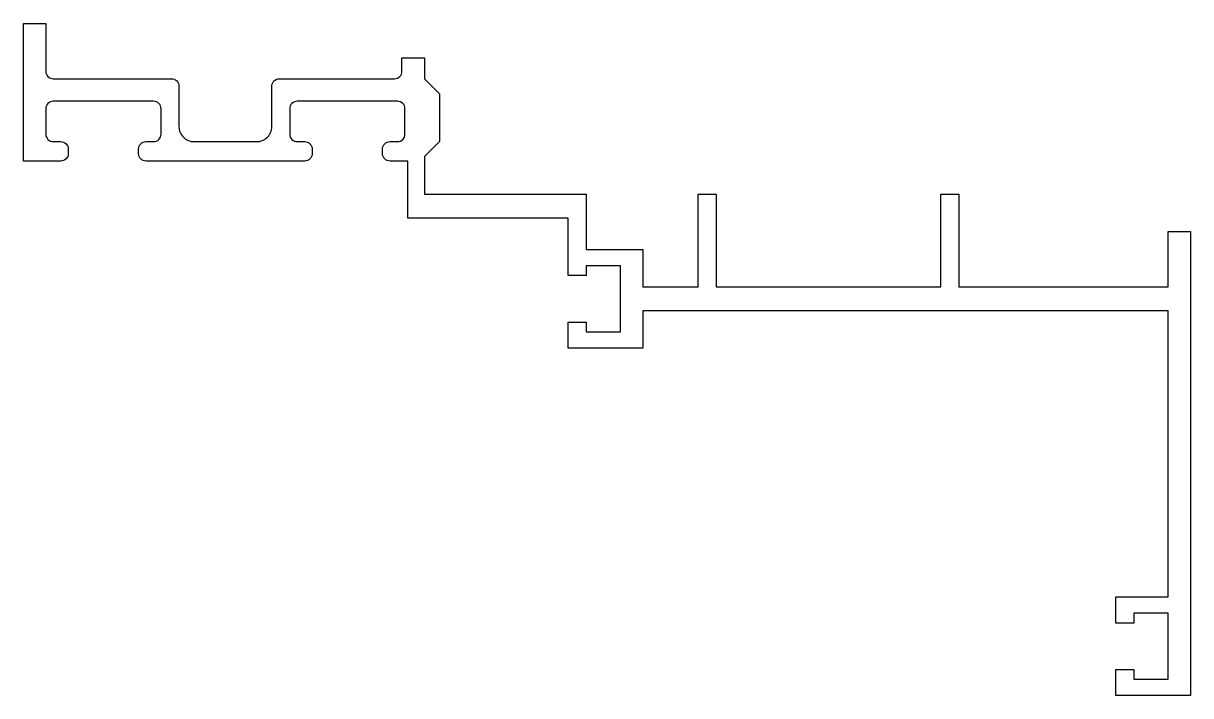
# Model space of a CAD drawing. Extents: x 745.2 to 823.2, y 683 to 727.9.
import ezdxf

# ---------------------------------------------------------------- set-up
doc = ezdxf.new("R2010")
doc.units = 0
doc.layers.get('0').update_dxf_attribs({"linetype": 'CONTINUOUS'})

msp = doc.modelspace()

# ---------------------------------------------------------------- linework, layer by layer
msp.add_lwpolyline([(782.774, 711.037), (781.574, 711.037), (781.574, 714.887), (770.874, 714.887), (770.874, 718.687), (769.674, 718.687, -0.414214), (769.174, 719.187), (769.174, 719.487, -0.414214), (769.674, 719.987), (770.174, 719.987, 0.414214), (770.674, 720.487), (770.674, 722.187, 0.414214), (770.174, 722.687), (763.474, 722.687, 0.414214), (762.974, 722.187), (762.974, 720.487, 0.414214), (763.474, 719.987), (763.974, 719.987, -0.414214), (764.474, 719.487), (764.474, 719.187, -0.414214), (763.974, 718.687), (753.374, 718.687, -0.414214), (752.874, 719.187), (752.874, 719.487, -0.414214), (753.374, 719.987), (753.874, 719.987, 0.414214), (754.374, 720.487), (754.374, 722.187, 0.414214), (753.874, 722.687), (747.174, 722.687, 0.414214), (746.674, 722.187), (746.674, 720.487, 0.414214), (747.174, 719.987), (747.674, 719.987, -0.414214), (748.174, 719.487), (748.174, 719.187, -0.414214), (747.674, 718.687), (745.174, 718.687), (745.174, 727.887), (746.674, 727.887), (746.674, 724.687, 0.414214), (747.174, 724.187), (755.074, 724.187, -0.414214), (755.574, 723.687), (755.574, 720.987, 0.414214), (756.574, 719.987), (760.774, 719.987, 0.414214), (761.774, 720.987), (761.774, 723.687, -0.414214), (762.274, 724.187), (769.974, 724.187, 0.414214), (770.474, 724.687), (770.474, 725.587), (771.974, 725.587), (771.974, 724.187), (772.974, 723.187), (772.974, 719.987), (771.974, 718.987), (771.974, 716.487), (782.774, 716.487), (782.774, 712.787), (786.574, 712.787), (786.574, 710.287), (790.274, 710.287), (790.274, 716.487), (791.474, 716.487), (791.474, 710.287), (806.474, 710.287), (806.474, 716.487), (807.674, 716.487), (807.674, 710.287), (821.674, 710.287), (821.674, 713.987), (823.174, 713.987), (823.174, 682.987), (818.174, 682.987), (818.174, 684.737), (819.374, 684.737), (819.374, 684.087), (821.674, 684.087), (821.674, 688.487), (819.374, 688.487), (819.374, 687.837), (818.174, 687.837), (818.174, 689.587), (821.674, 689.587), (821.674, 708.687), (786.574, 708.687), (786.574, 706.187), (781.574, 706.187), (781.574, 707.937), (782.774, 707.937), (782.774, 707.287), (785.074, 707.287), (785.074, 711.687), (782.774, 711.687)], format="xyb", close=True)

doc.saveas('drawing.dxf')
